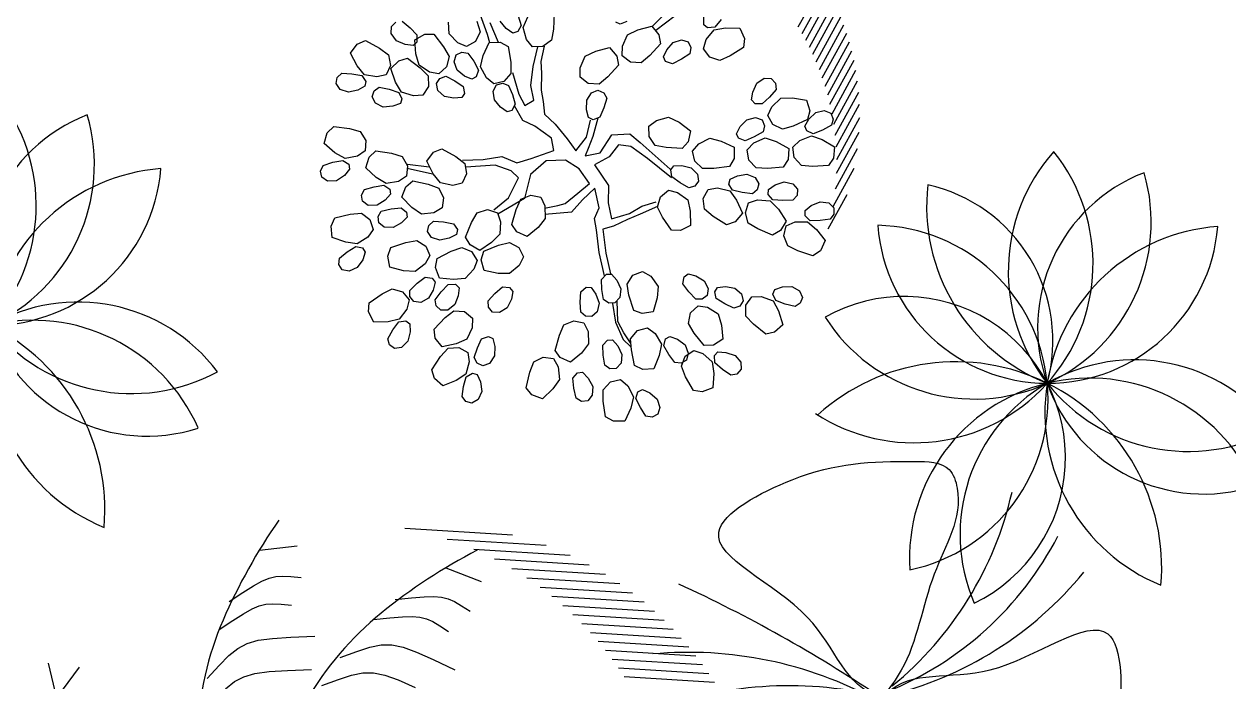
# Model space of a CAD drawing. Extents: x -809667 to 586099, y 3084146 to 3634412.
# Drawn here: x 381256.726 to 381260.161, y 3086093.93 to 3086095.805 of the extents above; entities that cross this region are included whole.
import ezdxf

# ---------------------------------------------------------------- set-up
doc = ezdxf.new("R2010")
doc.units = 0
doc.header["$LTSCALE"] = 0.5
doc.layers.get('0').update_dxf_attribs({"linetype": 'CONTINUOUS'})
for name, color, linetype in [('文字', 7, 'CONTINUOUS'), ('树', 3, 'CONTINUOUS'), ('树木', 94, 'CONTINUOUS')]:
    doc.layers.add(name, color=color, linetype=linetype)

# ---------------------------------------------------------------- blocks, each defined once
blk = doc.blocks.new('紫薇')
at = {"color": 0}
for p, q in [((-76.8, 470.4), (-70.2, 482.3)), ((-74.5, 453.4), (-76.8, 470.4)), ((-70.2, 482.3), (-58.6, 485.6)), ((-58.6, 485.6), (-47.3, 481.3)), ((-47.3, 481.3), (-39.7, 463.3)), ((-21.4, 461), (-5.1, 483.2)), ((-5.1, 483.2), (16.1, 479.2)), ((16.1, 479.2), (29.3, 467.9)), ((29.3, 467.9), (28, 437.4)), ((101.2, 461.5), (111.7, 470.2)), ((111.7, 470.2), (123.7, 469.1)), ((123.7, 469.1), (132.7, 461)), ((-191, 425.6), (-183.9, 452.2)), ((-183.9, 452.2), (-162.6, 456.2)), ((-162.6, 456.2), (-146.2, 450.4)), ((-146.2, 450.4), (-136.4, 421.5)), ((-62.9, 439.1), (-74.5, 453.4)), ((-34.4, 444.7), (-41, 432.8)), ((-39.7, 463.3), (-34.4, 444.7)), ((-30.7, 440.8), (-21.4, 461)), ((97.2, 444.8), (101.2, 461.5)), ((102.9, 427.3), (97.2, 444.8)), ((133.3, 441.5), (131.5, 422.2)), ((132.7, 461), (133.3, 441.5)), ((149.5, 432.7), (172.7, 447.5)), ((172.7, 447.5), (191, 436.1)), ((-246, 414.4), (-244.2, 427.9)), ((-244.2, 427.9), (-234.5, 435.2)), ((-234.5, 435.2), (-222.4, 435.2)), ((-222.4, 435.2), (-208.9, 421.2)), ((-208.9, 421.2), (-197.2, 405.8)), ((-192.4, 403.4), (-191, 425.6)), ((-136.4, 421.5), (-132.4, 400.2)), ((-50.3, 430.2), (-62.9, 439.1)), ((-41, 432.8), (-50.3, 430.2)), ((-24.1, 417.5), (-30.7, 440.8)), ((28, 437.4), (24, 416.1)), ((111.4, 414.4), (102.9, 427.3)), ((131.5, 422.2), (121, 413.5)), ((133.5, 417.2), (149.5, 432.7)), ((199.3, 420.8), (187, 392.8)), ((191, 436.1), (199.3, 420.8)), ((-237.8, 399.4), (-246, 414.4)), ((-221.8, 390.3), (-237.8, 399.4)), ((-197.2, 405.8), (-199.1, 392.3)), ((-177.8, 384.1), (-192.4, 403.4)), ((-132.4, 400.2), (-143.5, 382.8)), ((-12.5, 403.2), (-24.1, 417.5)), ((7.4, 403.9), (-12.5, 403.2)), ((24, 416.1), (7.4, 403.9)), ((30, 383.1), (34.5, 399.6)), ((34.5, 399.6), (45.2, 408)), ((45.2, 408), (57.2, 406.6)), ((57.2, 406.6), (65.9, 398.2)), ((65.9, 398.2), (66, 378.7)), ((121, 413.5), (111.4, 414.4)), ((131.3, 393.1), (133.5, 417.2)), ((-206.8, 386.5), (-221.8, 390.3)), ((-199.1, 392.3), (-206.8, 386.5)), ((-161.8, 375), (-177.8, 384.1)), ((-167.8, 367.2), (-156.5, 371.5)), ((-143.5, 382.8), (-161.8, 375)), ((-156.5, 371.5), (-144.9, 368.2)), ((-105.3, 369.5), (-91, 393)), ((-91, 393), (-69.5, 390.8)), ((-69.5, 390.8), (-55.3, 380.7)), ((-55.3, 380.7), (-54, 350.1)), ((-19.8, 365.4), (-14.5, 381.6)), ((-14.5, 381.6), (-3.3, 389.5)), ((-3.3, 389.5), (8.6, 387.4)), ((8.6, 387.4), (16.8, 378.5)), ((16.8, 378.5), (15.9, 359.1)), ((35.2, 365.4), (30, 383.1)), ((66, 378.7), (63.7, 359.5)), ((81.9, 369.5), (105.5, 383.7)), ((105.5, 383.7), (123.5, 371.7)), ((123.5, 371.7), (131.4, 356.2)), ((136.9, 375.6), (131.3, 393.1)), ((155.7, 369), (136.9, 375.6)), ((175.6, 374.5), (155.7, 369)), ((187, 392.8), (175.6, 374.5)), ((253.2, 356.4), (254.3, 374.8)), ((254.3, 374.8), (264, 388.8)), ((264, 388.8), (276.9, 393.2)), ((276.9, 393.2), (287.8, 387.8)), ((293.2, 377), (286.7, 358.6)), ((287.8, 387.8), (293.2, 377)), ((-339.3, 358.8), (-320.9, 370.1)), ((-336.4, 331.4), (-339.3, 358.8)), ((-320.9, 370.1), (-303.5, 370.7)), ((-303.5, 370.7), (-283.9, 347.2)), ((-173.4, 354.8), (-167.8, 367.2)), ((-169.6, 338.1), (-173.4, 354.8)), ((-144.9, 368.2), (-135.8, 350.9)), ((-135.8, 350.9), (-128.9, 332.9)), ((-112.8, 348.5), (-105.3, 369.5)), ((-104.3, 325.9), (-112.8, 348.5)), ((-54, 350.1), (-56.2, 328.6)), ((-15.6, 347.5), (-19.8, 365.4)), ((15.9, 359.1), (12.5, 340)), ((43.3, 352.3), (35.2, 365.4)), ((52.9, 351.1), (43.3, 352.3)), ((63.7, 359.5), (52.9, 351.1)), ((62.6, 330.5), (65.5, 354.4)), ((65.5, 354.4), (81.9, 369.5)), ((131.4, 356.2), (118.3, 328.6)), ((256.5, 341.3), (253.2, 356.4)), ((286.7, 358.6), (278.1, 341.3)), ((298.6, 344.6), (325.6, 350)), ((325.6, 350), (338.6, 332.8)), ((-380.4, 324.6), (-369.1, 329)), ((-369.1, 329), (-351.4, 320.9)), ((-329.6, 310.2), (-336.4, 331.4)), ((-283.9, 347.2), (-272.6, 328.8)), ((-272.6, 328.8), (-276.6, 308.6)), ((-268.6, 311.4), (-266.9, 338.9)), ((-266.9, 338.9), (-246.8, 347)), ((-246.8, 347), (-229.6, 344.6)), ((-229.6, 344.6), (-214.3, 318.1)), ((-198.5, 321.8), (-188, 327.9)), ((-188, 327.9), (-176, 326.4)), ((-176, 326.4), (-164.3, 310.9)), ((-156.9, 324.8), (-169.6, 338.1)), ((-143.5, 317), (-156.9, 324.8)), ((-128.9, 332.9), (-134.5, 320.4)), ((-91.5, 312.7), (-104.3, 325.9)), ((-56.2, 328.6), (-71.7, 315)), ((-8.2, 333.9), (-15.6, 347.5)), ((1.3, 332.2), (-8.2, 333.9)), ((12.5, 340), (1.3, 332.2)), ((7.1, 320), (31.4, 332.9)), ((31.4, 332.9), (48.8, 320)), ((67.7, 312.8), (62.6, 330.5)), ((118.3, 328.6), (106.4, 310.5)), ((208.1, 318.7), (219.7, 331.2)), ((219.7, 331.2), (233.1, 333.7)), ((233.1, 333.7), (243, 326.8)), ((243, 326.8), (246.9, 315.4)), ((265.1, 337), (256.5, 341.3)), ((278.1, 341.3), (265.1, 337)), ((267.3, 314.3), (278.1, 335.9)), ((278.1, 335.9), (298.6, 344.6)), ((338.6, 332.8), (340.8, 315.5)), ((-386.7, 314.3), (-380.4, 324.6)), ((-383.6, 301), (-386.7, 314.3)), ((-351.4, 320.9), (-335, 310.7)), ((-335, 310.7), (-331.9, 297.4)), ((-309.1, 297.5), (-329.6, 310.2)), ((-276.6, 308.6), (-290.9, 294.7)), ((-265.6, 289.4), (-268.6, 311.4)), ((-214.3, 318.1), (-206.2, 298.1)), ((-202, 308.6), (-198.5, 321.8)), ((-195.6, 292.8), (-202, 308.6)), ((-164.3, 310.9), (-154.6, 294.1)), ((-148.4, 281.7), (-138, 307.2)), ((-134.5, 320.4), (-143.5, 317)), ((-138, 307.2), (-116.5, 308.5)), ((-116.5, 308.5), (-100.8, 300.8)), ((-71.7, 315), (-91.5, 312.7)), ((-58.6, 299.7), (-45.6, 303.9)), ((-45.6, 303.9), (-34.9, 298.4)), ((-14.3, 282.1), (-10.1, 305.9)), ((-10.1, 305.9), (7.1, 320)), ((55.8, 304.1), (41.2, 277.2)), ((48.8, 320), (55.8, 304.1)), ((57.6, 263.9), (81.7, 307.4)), ((86.3, 305.7), (67.7, 312.8)), ((72.1, 266.3), (89, 305)), ((106.4, 310.5), (86.3, 305.7)), ((204.4, 300.6), (208.1, 318.7)), ((246.9, 315.4), (237.9, 298.1)), ((266.3, 295.9), (267.3, 314.3)), ((340.8, 315.5), (319.2, 293.8)), ((-370.5, 290.1), (-383.6, 301)), ((-352.3, 287.3), (-370.5, 290.1)), ((-336.9, 289.2), (-352.3, 287.3)), ((-331.9, 297.4), (-336.9, 289.2)), ((-323.6, 274.2), (-315.6, 283.2)), ((-315.6, 283.2), (-303.8, 285.6)), ((-290.9, 294.7), (-309.1, 297.5)), ((-303.8, 285.6), (-287.7, 274.6)), ((-247.5, 273.4), (-265.6, 289.4)), ((-213.6, 278.8), (-230, 267.6)), ((-206.2, 298.1), (-213.6, 278.8)), ((-180.9, 281.8), (-195.6, 292.8)), ((-166.5, 276.1), (-180.9, 281.8)), ((-158.1, 280.9), (-166.5, 276.1)), ((-154.6, 294.1), (-158.1, 280.9)), ((-152.5, 259.8), (-148.4, 281.7)), ((-100.8, 300.8), (-94.7, 270.8)), ((-69.8, 267.4), (-68.5, 285.8)), ((-68.5, 285.8), (-58.6, 299.7)), ((-29.6, 287.6), (-36.2, 269.2)), ((-34.9, 298.4), (-29.6, 287.6)), ((-10.1, 264.1), (-14.3, 282.1)), ((205.5, 285.2), (204.4, 300.6)), ((213.5, 279.7), (205.5, 285.2)), ((226.9, 282.2), (213.5, 279.7)), ((226.1, 276.8), (247.7, 282.5)), ((237.9, 298.1), (226.9, 282.2)), ((247.7, 282.5), (275.2, 284.1)), ((281.4, 283), (266.3, 295.9)), ((275.2, 284.1), (285.6, 265.2)), ((301.9, 280.8), (281.4, 283)), ((319.2, 293.8), (301.9, 280.8)), ((-322.8, 260.5), (-323.6, 274.2)), ((-311.7, 247.5), (-322.8, 260.5)), ((-287.7, 274.6), (-273.2, 261.8)), ((-273.2, 261.8), (-272.4, 248.1)), ((-230, 267.6), (-247.5, 273.4)), ((-140.4, 238.8), (-152.5, 259.8)), ((-94.7, 270.8), (-93.4, 249.2)), ((-66.7, 252.3), (-69.8, 267.4)), ((-36.2, 269.2), (-45.1, 252)), ((8.1, 256), (-10.1, 264.1)), ((28.4, 259.8), (8.1, 256)), ((41.2, 277.2), (28.4, 259.8)), ((37.1, 253.9), (57.7, 262.3)), ((57.7, 262.3), (84.7, 267.5)), ((84.7, 267.5), (97.5, 250)), ((208.8, 238.9), (212.4, 256.9)), ((212.4, 256.9), (226.1, 276.8)), ((285.6, 265.2), (285.3, 247.7)), ((312.1, 244.3), (323.7, 258.6)), ((323.7, 258.6), (339.8, 264.3)), ((339.8, 264.3), (352.8, 260.3)), ((352.8, 260.3), (358.4, 249.6)), ((-294.2, 241.7), (-311.7, 247.5)), ((-278.8, 240.9), (-294.2, 241.7)), ((-272.4, 248.1), (-278.8, 240.9)), ((-229.5, 227.1), (-218.5, 232.1)), ((-218.5, 232.1), (-206.7, 229.5)), ((-125.7, 227.8), (-140.4, 238.8)), ((-106.5, 233.3), (-125.7, 227.8)), ((-109.1, 217.7), (-93.4, 232.5)), ((-93.4, 249.2), (-106.5, 233.3)), ((-93.4, 232.5), (-76.5, 236.6)), ((-76.5, 236.6), (-52.5, 217.6)), ((-58.1, 247.8), (-66.7, 252.3)), ((-45.1, 252), (-58.1, 247.8)), ((24.8, 214), (26, 232.4)), ((26, 232.4), (37.1, 253.9)), ((99.5, 232.7), (77.7, 211.3)), ((97.5, 250), (99.5, 232.7)), ((221.9, 223.9), (208.8, 238.9)), ((285.3, 247.7), (260.9, 229.4)), ((305.9, 230.1), (312.1, 244.3)), ((356.5, 237.6), (340.5, 226.5)), ((-234.4, 214.4), (-229.5, 227.1)), ((-229.6, 197.9), (-234.4, 214.4)), ((-206.7, 229.5), (-196.6, 212.8)), ((-196.6, 212.8), (-188.6, 195.2)), ((-161.3, 196.3), (-148.4, 220.6)), ((-148.4, 220.6), (-126.8, 219.8)), ((-126.8, 219.8), (-112, 210.5)), ((-112, 210.5), (-108.9, 180.1)), ((-100.6, 191.5), (-109.1, 217.7)), ((-52.5, 217.6), (-37.7, 202)), ((39.8, 200.9), (24.8, 214)), ((77.7, 211.3), (60.3, 198.5)), ((194.8, 200.1), (209.3, 209.1)), ((209.3, 209.1), (222.9, 207.9)), ((241.9, 218.9), (221.9, 223.9)), ((239.6, 197.9), (247.9, 214.3)), ((260.9, 229.4), (241.9, 218.9)), ((247.9, 214.3), (266.4, 229.8)), ((266.4, 229.8), (288.7, 229.6)), ((288.7, 229.6), (315.6, 223.8)), ((310.3, 221.6), (305.9, 230.1)), ((323.4, 217.5), (310.3, 221.6)), ((315.6, 223.8), (320.6, 202.8)), ((340.5, 226.5), (323.4, 217.5)), ((-416.7, 181.7), (-403.6, 198.9)), ((-403.6, 198.9), (-387.6, 205.8)), ((-387.6, 205.8), (-360.8, 190.9)), ((-360.8, 190.9), (-343.6, 177.9)), ((-216, 185.5), (-229.6, 197.9)), ((-188.6, 195.2), (-193.5, 182.4)), ((-167.5, 174.9), (-161.3, 196.3)), ((-89.7, 172.1), (-100.6, 191.5)), ((-37.7, 202), (-37.5, 181.3)), ((60.3, 198.5), (39.8, 200.9)), ((40.7, 143.1), (52.7, 198.7)), ((67.2, 201.1), (57.6, 162.4)), ((186.5, 183.7), (194.8, 200.1)), ((231.3, 186.6), (218.1, 172.4)), ((222.9, 207.9), (230.7, 198.7)), ((230.7, 198.7), (231.3, 186.6)), ((248.3, 180), (239.6, 197.9)), ((315.7, 186.1), (287.3, 174.9)), ((320.6, 202.8), (315.7, 186.1)), ((-404, 157.2), (-416.7, 181.7)), ((-343.6, 177.9), (-340, 157.6)), ((-202.3, 178.5), (-216, 185.5)), ((-193.5, 182.4), (-202.3, 178.5)), ((-157.6, 152.9), (-167.5, 174.9)), ((-108.9, 180.1), (-109.8, 158.5)), ((-67, 163.8), (-89.7, 172.1)), ((-48.6, 164.8), (-67, 163.8)), ((-36.7, 106.9), (-51.2, 164.9)), ((-37.5, 181.3), (-48.6, 164.8)), ((-41.5, 169.7), (-27, 135.9)), ((57.6, 162.4), (52.7, 126.2)), ((183.4, 168.5), (186.5, 183.7)), ((189.7, 161.1), (183.4, 168.5)), ((218.1, 172.4), (203.3, 159.9)), ((236.8, 162.3), (253.8, 163.3)), ((266.3, 169.8), (248.3, 180)), ((253.8, 163.3), (265.2, 155.7)), ((287.3, 174.9), (266.3, 169.8)), ((-390.1, 139.9), (-404, 157.2)), ((-366.3, 135.4), (-390.1, 139.9)), ((-348.3, 139.4), (-366.3, 135.4)), ((-340, 157.6), (-348.3, 139.4)), ((-144, 140.4), (-157.6, 152.9)), ((-124.4, 144), (-144, 140.4)), ((-109.8, 158.5), (-124.4, 144)), ((-94.6, 139), (-78.2, 144.7)), ((-78.2, 144.7), (-52.5, 128.2)), ((21.3, 116.5), (40.7, 143.1)), ((203.3, 159.9), (189.7, 161.1)), ((211.7, 140), (221.6, 151.8)), ((213.6, 130.5), (211.7, 140)), ((221.6, 151.8), (236.8, 162.3)), ((267.6, 143.9), (262.4, 133)), ((265.2, 155.7), (267.6, 143.9)), ((275.1, 132.1), (286.8, 146.4)), ((286.8, 146.4), (308.2, 157.6)), ((308.2, 157.6), (329.9, 152.6)), ((-442.6, 110.8), (-433.7, 119)), ((-433.7, 119), (-414.3, 117.8)), ((-414.3, 117.8), (-395.3, 114.2)), ((-364.4, 110.1), (-350.4, 126.5)), ((-350.4, 126.5), (-334, 132.4)), ((-334, 132.4), (-308.2, 116.1)), ((-308.2, 116.1), (-291.7, 102.1)), ((-108.8, 122.6), (-94.6, 139)), ((-97.7, 97.4), (-108.8, 122.6)), ((-52.5, 128.2), (-36.1, 114.1)), ((-27, 135.9), (4.4, 106.9)), ((4.4, 106.9), (21.3, 116.5)), ((52.7, 126.2), (33.4, 102.1)), ((206.7, 112.4), (230.4, 117.2)), ((225, 122.9), (213.6, 130.5)), ((244, 126.8), (225, 122.9)), ((230.4, 117.2), (249.9, 106.4)), ((262.4, 133), (244, 126.8)), ((279.8, 112.7), (275.1, 132.1)), ((-444.8, 98.9), (-442.6, 110.8)), ((-437.1, 87.7), (-444.8, 98.9)), ((-389.3, 93.5), (-403, 86.2)), ((-395.3, 114.2), (-387.5, 103)), ((-387.5, 103), (-389.3, 93.5)), ((-353.2, 84.9), (-364.4, 110.1)), ((-291.7, 102.1), (-289.3, 81.6)), ((-84.9, 79.2), (-97.7, 97.4)), ((-33.9, 93.6), (-43.3, 76)), ((4.4, 82.7), (-36.7, 106.9)), ((-36.1, 114.1), (-33.9, 93.6)), ((33.4, 102.1), (33.4, 73.1)), ((132.5, 92.4), (144.6, 102.1)), ((144.6, 102.1), (161.5, 109.3)), ((161.5, 109.3), (178.4, 106.9)), ((178.4, 106.9), (188.1, 97.2)), ((188.1, 97.2), (188.1, 85.1)), ((190.7, 82.1), (191.6, 102)), ((191.6, 102), (206.7, 112.4)), ((249.9, 106.4), (270.8, 88.4)), ((295.2, 99), (279.8, 112.7)), ((316.8, 99.4), (295.2, 99)), ((-496.5, 62.5), (-484, 74.7)), ((-484, 74.7), (-453.7, 70.5)), ((-453.7, 70.5), (-432.9, 64.6)), ((-420.9, 82.2), (-437.1, 87.7)), ((-403, 86.2), (-420.9, 82.2)), ((-340.2, 66.8), (-353.2, 84.9)), ((-289.3, 81.6), (-298.6, 64)), ((-87.5, 27.2), (-77.8, 77.9)), ((-61.5, 73.2), (-84.9, 79.2)), ((-65.7, 75.5), (-68.1, 48.9)), ((-43.3, 76), (-61.5, 73.2)), ((21.3, 46.5), (4.4, 82.7)), ((33.4, 73.1), (35.8, 27.2)), ((108.3, 68.2), (139.8, 75.5)), ((132.5, 82.7), (132.5, 92.4)), ((142.2, 73.1), (132.5, 82.7)), ((161.5, 73.1), (142.2, 73.1)), ((180.8, 75.5), (161.5, 73.1)), ((188.1, 85.1), (180.8, 75.5)), ((201.6, 64.6), (190.7, 82.1)), ((270.8, 88.4), (265.1, 67.5)), ((265.4, 70.7), (306.5, 75.5)), ((287.2, 87.6), (270.3, 87.6)), ((328.3, 90), (287.2, 87.6)), ((-502.4, 41.7), (-496.5, 62.5)), ((-432.9, 64.6), (-422.2, 46.9)), ((-422.2, 46.9), (-423.5, 27)), ((-397.8, 40.7), (-388.5, 48.4)), ((-388.5, 48.4), (-369.1, 46.1)), ((-316.8, 61), (-340.2, 66.8)), ((-298.6, 64), (-316.8, 61)), ((-291.5, 46.1), (-287.4, 57.4)), ((-287.4, 57.4), (-277.3, 64)), ((-277.3, 64), (-258.3, 59.7)), ((-258.3, 59.7), (-240.1, 53.1)), ((-240.1, 53.1), (-234.3, 40.7)), ((-68.1, 48.9), (-68.1, 34.4)), ((11.6, 10.3), (21.3, 46.5)), ((60, 24.8), (91.4, 48.9)), ((91.4, 48.9), (108.3, 68.2)), ((159.1, 61), (134.9, 56.2)), ((134.9, 56.2), (139.8, 36.8)), ((202.6, 61), (159.1, 61)), ((222.5, 58.9), (201.6, 64.6)), ((252.8, 55.2), (222.5, 58.9)), ((265.1, 67.5), (252.8, 55.2)), ((275.1, 39.3), (287.2, 48.9)), ((287.2, 48.9), (304.1, 56.2)), ((-481.8, 23.5), (-502.4, 41.7)), ((-462.5, 12.3), (-481.8, 23.5)), ((-423.5, 27), (-438.8, 16.8)), ((-400.7, 29), (-397.8, 40.7)), ((-393.6, 17.3), (-400.7, 29)), ((-369.1, 46.1), (-350.3, 41.4)), ((-350.3, 41.4), (-343.3, 29.7)), ((-343.3, 29.7), (-345.6, 20.4)), ((-285.7, 33.7), (-291.5, 46.1)), ((-270.7, 25.6), (-285.7, 33.7)), ((-252.3, 26.7), (-270.7, 25.6)), ((-237.6, 31.6), (-252.3, 26.7)), ((-234.3, 40.7), (-237.6, 31.6)), ((-70.5, 0.6), (-87.5, 27.2)), ((-68.1, 34.4), (-56, 5.4)), ((35.8, 27.2), (60, 24.8)), ((108.3, 24.8), (84.2, 10.3)), ((132.5, 19.9), (108.3, 24.8)), ((139.8, 36.8), (168.8, 34.4)), ((168.8, 34.4), (202.6, 19.9)), ((275.1, 29.6), (275.1, 39.3)), ((284.8, 19.9), (275.1, 29.6)), ((-504.4, -0.4), (-485.8, 5.5)), ((-485.8, 5.5), (-466.8, 9.1)), ((-466.8, 9.1), (-455.5, 1.4)), ((-438.8, 16.8), (-462.5, 12.3)), ((-455.5, 1.4), (-453.8, -8.1)), ((-377.8, 10.9), (-393.6, 17.3)), ((-359.6, 13.9), (-377.8, 10.9)), ((-350.9, 0.6), (-367.8, -9.1)), ((-345.6, 20.4), (-359.6, 13.9)), ((-314.7, 5.4), (-350.9, 0.6)), ((-338.8, -4.2), (-314.7, 0.6)), ((-278.4, 0.6), (-314.7, 5.4)), ((-314.7, 0.6), (-276, -9.1)), ((-278.4, -4.1), (-275.5, 7.6)), ((-275.5, 7.6), (-266.1, 15.2)), ((-266.1, 15.2), (-246.7, 12.7)), ((-246.7, 12.7), (-228, 8)), ((-228, 8), (-221, -3.8)), ((-222.8, 0.6), (-176.9, -1.8)), ((-56, -28.4), (-70.5, 0.6)), ((-56, 5.4), (-43.9, -21.1)), ((-11.6, -10.3), (11.6, 10.3)), ((84.2, 10.3), (50.3, -4.2)), ((154.3, 17.5), (132.5, 19.9)), ((185.7, 7.9), (154.3, 17.5)), ((207.4, 3), (185.7, 7.9)), ((202.6, 19.9), (236.4, 0.6)), ((234, -11.5), (207.4, 3)), ((234, -9.1), (238.9, 10.3)), ((238.9, 10.3), (255.8, 17.5)), ((255.8, 17.5), (279.9, 17.5)), ((279.9, 17.5), (296.9, 3)), ((304.1, 19.9), (284.8, 19.9)), ((-509.7, -11.2), (-504.4, -0.4)), ((-507.5, -23.1), (-509.7, -11.2)), ((-496.2, -30.8), (-507.5, -23.1)), ((-463.9, -19.9), (-479.2, -30.1)), ((-453.8, -8.1), (-463.9, -19.9)), ((-421.5, -40.4), (-416.8, -19.3)), ((-416.8, -19.3), (-405, -6.5)), ((-405, -6.5), (-374.5, -8.9)), ((-374.5, -8.9), (-353.4, -13.7)), ((-360.6, -11.5), (-338.8, -4.2)), ((-353.4, -13.7), (-341.8, -30.7)), ((-271.5, -15.9), (-278.4, -4.1)), ((-255.7, -22.4), (-271.5, -15.9)), ((-237.5, -19.5), (-255.7, -22.4)), ((-223.4, -13.2), (-237.5, -19.5)), ((-221, -3.8), (-223.4, -13.2)), ((-181.7, -13.9), (-222.8, -11.5)), ((-135.8, -21.1), (-181.7, -13.9)), ((-176.9, -1.8), (-133.4, -9.1)), ((-135.8, -42.9), (-135.8, -21.1)), ((-133.4, -9.1), (-111.6, -11.5)), ((-111.6, -11.5), (-94.7, -26)), ((-43.9, -21.1), (-11.6, -10.3)), ((50.3, -4.2), (23.7, -13.9)), ((23.7, -13.9), (43.1, -40.5)), ((241.3, -28.4), (234, -9.1)), ((-479.2, -30.1), (-496.2, -30.8)), ((-399.9, -57.5), (-421.5, -40.4)), ((-341.8, -30.7), (-341.9, -50.6)), ((-313, -48.7), (-302.7, -34.6)), ((-302.7, -34.6), (-272.1, -33.8)), ((-272.1, -33.8), (-250.7, -36.3)), ((-250.7, -36.3), (-237.3, -51.9)), ((-131, -71.9), (-135.8, -42.9)), ((-121.3, -42.9), (-121.3, -79.1)), ((-89.9, -45.3), (-121.3, -42.9)), ((-94.7, -26), (-56, -28.4)), ((-58.4, -55), (-89.9, -45.3)), ((-12.5, -40.5), (-58.4, -55)), ((-5.3, -71.9), (-12.5, -40.5)), ((9.2, -28.4), (6.8, -57.4)), ((21.3, -38), (9.2, -28.4)), ((40.7, -52.5), (21.3, -38)), ((43.1, -40.5), (72.1, -57.4)), ((260.6, -38), (241.3, -28.4)), ((289.6, -47.7), (260.6, -38)), ((-380, -67.5), (-399.9, -57.5)), ((-356.5, -61.7), (-380, -67.5)), ((-341.9, -50.6), (-356.5, -61.7)), ((-315.5, -70.1), (-313, -48.7)), ((-237.3, -51.9), (-235.2, -71.8)), ((6.8, -57.4), (33.4, -88.8)), ((72.1, -71.9), (40.7, -52.5)), ((71.7, -62.6), (77.9, -55.2)), ((72.9, -76.2), (71.7, -62.6)), ((77.9, -55.2), (93.4, -55.6)), ((93.4, -55.6), (111, -60.9)), ((111, -60.9), (122.4, -73.6)), ((141.1, -73), (157.2, -61.4)), ((157.2, -61.4), (174.8, -66.7)), ((174.8, -66.7), (193.3, -82.2)), ((-453, -94.6), (-431.5, -92.7)), ((-431.5, -92.7), (-415.2, -105.3)), ((-425.8, -93.7), (-421.1, -82.6)), ((-421.1, -82.6), (-402.9, -75.6)), ((-402.9, -75.6), (-384.1, -71)), ((-384.1, -71), (-372.4, -78)), ((-370.1, -87.4), (-379.5, -99.7)), ((-372.4, -78), (-370.1, -87.4)), ((-292.2, -84.8), (-315.5, -70.1)), ((-271.3, -92.6), (-292.2, -84.8)), ((-248.6, -84.4), (-271.3, -92.6)), ((-235.2, -71.8), (-248.6, -84.4)), ((-128.5, -98.4), (-131, -71.9)), ((-121.3, -79.1), (-114, -105.7)), ((11.6, -96), (-5.3, -71.9)), ((33.4, -88.8), (26.1, -122.6)), ((87.7, -88.7), (72.9, -76.2)), ((104.1, -99.2), (87.7, -88.7)), ((123.6, -87.2), (115.8, -96.5)), ((122.4, -73.6), (123.6, -87.2)), ((134.2, -92.5), (141.1, -73)), ((142.8, -112.3), (134.2, -92.5)), ((193.3, -82.2), (197, -104.2)), ((-490, -117.5), (-482.8, -101.7)), ((-482.8, -101.7), (-453, -94.6)), ((-422.9, -105.4), (-425.8, -93.7)), ((-411.2, -112.5), (-422.9, -105.4)), ((-415.2, -105.3), (-409.1, -124.3)), ((-394.2, -110.8), (-411.2, -112.5)), ((-379.5, -99.7), (-394.2, -110.8)), ((-123.7, -134.7), (-128.5, -98.4)), ((-114, -105.7), (-114, -134.7)), ((2, -117.8), (11.6, -96)), ((115.8, -96.5), (104.1, -99.2)), ((158.8, -138.4), (142.8, -112.3)), ((197, -104.2), (196, -131.7)), ((-488.1, -139.1), (-490, -117.5)), ((-462.2, -148.6), (-488.1, -139.1)), ((-409.1, -124.3), (-419.7, -139.3)), ((-405.2, -146.2), (-377.1, -134.2)), ((-377.1, -134.2), (-356.2, -128.6)), ((-356.2, -128.6), (-338, -138.3)), ((-338, -138.3), (-328.8, -156)), ((-174.5, -147.9), (-145.5, -138.1)), ((-145.5, -138.1), (-124.3, -134.2)), ((-124.3, -134.2), (-106.8, -145.2)), ((4.4, -137.1), (-60.9, -178.1)), ((-29.4, -141.9), (2, -117.8)), ((26.1, -122.6), (4.4, -137.1)), ((176.1, -140.3), (158.8, -138.4)), ((196, -131.7), (176.1, -140.3)), ((-440.2, -152.1), (-462.2, -148.6)), ((-459.5, -166.8), (-443.1, -156.6)), ((-443.1, -156.6), (-429.8, -159.8)), ((-419.7, -139.3), (-440.2, -152.1)), ((-429.8, -159.8), (-424.7, -168)), ((-409.7, -163.1), (-405.2, -146.2)), ((-328.8, -156), (-336.6, -172.6)), ((-318.9, -167.1), (-315.4, -155.5)), ((-315.4, -155.5), (-298, -146.6)), ((-298, -146.6), (-279.9, -140)), ((-279.9, -140), (-267.5, -145.8)), ((-264.2, -154.9), (-272.2, -168.1)), ((-267.5, -145.8), (-264.2, -154.9)), ((-180.2, -164.4), (-174.5, -147.9)), ((-106.8, -145.2), (-99, -163.5)), ((-77.8, -175.7), (-29.4, -141.9)), ((-9.2, -163.5), (10.3, -156.7)), ((10.3, -156.7), (29.5, -162)), ((29.5, -162), (36.3, -179.1)), ((158, -162.4), (174.1, -150.7)), ((174.1, -150.7), (191.7, -156)), ((191.7, -156), (210.2, -171.6)), ((233.6, -164.1), (239.8, -156.7)), ((-475.8, -191.1), (-474.7, -179.1)), ((-474.7, -179.1), (-459.5, -166.8)), ((-429.9, -182.6), (-440.4, -197.6)), ((-424.7, -168), (-429.9, -182.6)), ((-404.1, -184), (-409.7, -163.1)), ((-377, -189), (-404.1, -184)), ((-336.6, -172.6), (-354.7, -188.6)), ((-314.8, -178.4), (-318.9, -167.1)), ((-302.4, -184.2), (-314.8, -178.4)), ((-285.6, -180.7), (-302.4, -184.2)), ((-272.2, -168.1), (-285.6, -180.7)), ((-176.3, -185.6), (-180.2, -164.4)), ((-108.1, -179.5), (-127.4, -194.1)), ((-99, -163.5), (-108.1, -179.5)), ((-92, -188.9), (-76.6, -177.2)), ((-76.6, -177.2), (-63.1, -179.1)), ((-63.1, -179.1), (-57.2, -186.8)), ((-29.7, -211.3), (-19.3, -182.6)), ((-19.3, -182.6), (-9.2, -163.5)), ((36.3, -179.1), (35.7, -203.3)), ((151.1, -181.9), (158, -162.4)), ((159.7, -201.7), (151.1, -181.9)), ((210.2, -171.6), (213.9, -193.6)), ((234.8, -177.7), (233.6, -164.1)), ((-469.4, -201.4), (-475.8, -191.1)), ((-456.1, -204.5), (-469.4, -201.4)), ((-440.4, -197.6), (-456.1, -204.5)), ((-354.7, -188.6), (-377, -189)), ((-352.7, -221.1), (-339.8, -206.5)), ((-339.8, -206.5), (-325.3, -193.6)), ((-325.3, -193.6), (-311.7, -194.5)), ((-311.7, -194.5), (-305.3, -201.7)), ((-305.3, -201.7), (-307.9, -216.9)), ((-149.6, -192.7), (-176.3, -185.6)), ((-127.4, -194.1), (-149.6, -192.7)), ((-106, -202.5), (-92, -188.9)), ((-105.9, -214.5), (-106, -202.5)), ((-61, -201.8), (-70.2, -217.7)), ((-57.2, -186.8), (-61, -201.8)), ((35.7, -203.3), (20.8, -219.9)), ((175.7, -227.8), (159.7, -201.7)), ((213.9, -193.6), (212.9, -221.1)), ((-351.7, -233.1), (-352.7, -221.1)), ((-307.9, -216.9), (-315.8, -233.6)), ((-171.8, -232.2), (-153.8, -220.2)), ((-153.8, -220.2), (-133.4, -223.6)), ((-133.4, -223.6), (-119.1, -237.5)), ((-98.6, -224.2), (-105.9, -214.5)), ((-85.1, -226), (-98.6, -224.2)), ((-70.2, -217.7), (-85.1, -226)), ((-77.4, -238.3), (-59.6, -227.8)), ((-59.6, -227.8), (-39.8, -229.2)), ((-39.8, -229.2), (-29.7, -244.6)), ((-20.4, -226.1), (-29.7, -211.3)), ((-1.3, -236.2), (-20.4, -226.1)), ((20.8, -219.9), (-1.3, -236.2)), ((132.4, -239), (140.2, -227.8)), ((140.2, -227.8), (149.8, -226.1)), ((149.8, -226.1), (161.4, -236.3)), ((193, -229.7), (175.7, -227.8)), ((212.9, -221.1), (193, -229.7)), ((219.5, -269.9), (202.6, -226.4)), ((212.3, -221.6), (229.2, -253)), ((-417.9, -265.7), (-392.8, -248.4)), ((-392.8, -248.4), (-373.4, -238.8)), ((-373.4, -238.8), (-353.6, -244.6)), ((-353.6, -244.6), (-341.1, -260.1)), ((-343.7, -242.2), (-351.7, -233.1)), ((-330, -243), (-343.7, -242.2)), ((-315.8, -233.6), (-330, -243)), ((-194.7, -252.4), (-171.8, -232.2)), ((-193.6, -269.8), (-194.7, -252.4)), ((-119.1, -237.5), (-121.3, -255.7)), ((-83.6, -259.1), (-77.4, -238.3)), ((-29.7, -244.6), (-25.5, -268.4)), ((135.8, -258), (132.4, -239)), ((161.4, -236.3), (171.4, -251.7)), ((171.4, -251.7), (172, -268.8)), ((-419, -283.1), (-417.9, -265.7)), ((-345.5, -278), (-360.1, -297.3)), ((-341.1, -260.1), (-345.5, -278)), ((-181.7, -287.9), (-193.6, -269.8)), ((-133.4, -276.7), (-154.4, -284.1)), ((-121.3, -255.7), (-133.4, -276.7)), ((-88.1, -289.3), (-83.6, -259.1)), ((-25.5, -268.4), (-36.8, -287.6)), ((141.5, -276.6), (135.8, -258)), ((152.3, -282.1), (141.5, -276.6)), ((172, -268.8), (164.2, -280)), ((-409.4, -302.5), (-419, -283.1)), ((-360.1, -297.3), (-381.8, -302.1)), ((-361.1, -302.6), (-347.5, -300.7)), ((-347.5, -300.7), (-339.8, -306.5)), ((-218.9, -308.1), (-203, -293.5)), ((-203, -293.5), (-182.4, -293.6)), ((-182.4, -293.6), (-166, -304.9)), ((-154.4, -284.1), (-181.7, -287.9)), ((-151, -316.8), (-143.4, -298.8)), ((-143.4, -298.8), (-133.7, -282.1)), ((-133.7, -282.1), (-120.5, -278.5)), ((-120.5, -278.5), (-112.1, -283.4)), ((-112.1, -283.4), (-109.8, -298.7)), ((-109.8, -298.7), (-112, -316.9)), ((-76, -301.9), (-88.1, -289.3)), ((-36.8, -287.6), (-55.3, -308.1)), ((164.2, -280), (152.3, -282.1)), ((-381.8, -302.1), (-409.4, -302.5)), ((-382.4, -334.9), (-372.7, -318)), ((-372.7, -318), (-361.1, -302.6)), ((-339.4, -322), (-343.8, -339.9)), ((-339.8, -306.5), (-339.4, -322)), ((-238.2, -331.8), (-218.9, -308.1)), ((-165.2, -323.3), (-173.8, -345.9)), ((-166, -304.9), (-165.2, -323.3)), ((-146.2, -327.9), (-151, -316.8)), ((-112, -316.9), (-122.6, -330.4)), ((-55.3, -308.1), (-76, -301.9)), ((-49.5, -331.8), (-41, -321)), ((-41, -321), (-31.4, -319.9)), ((-31.4, -319.9), (-20.4, -330.7)), ((112.7, -328.7), (124.5, -311.7)), ((124.5, -311.7), (143.2, -304.7)), ((143.2, -304.7), (158.7, -314.5)), ((158.7, -314.5), (172.5, -334.4)), ((177.2, -337), (179.7, -323.6)), ((179.7, -323.6), (187.6, -318.1)), ((187.6, -318.1), (202.4, -322.5)), ((-379.1, -346.5), (-382.4, -334.9)), ((-369.5, -353.8), (-379.1, -346.5)), ((-343.8, -339.9), (-355.9, -351.9)), ((-234.3, -348.8), (-238.2, -331.8)), ((-173.8, -345.9), (-193.4, -356.6)), ((-173.3, -351.3), (-160.8, -345.7)), ((-160.8, -345.7), (-151.8, -349.1)), ((-135.8, -333.9), (-146.2, -327.9)), ((-122.6, -330.4), (-135.8, -333.9)), ((-112.3, -358.3), (-105.1, -337.9)), ((-105.1, -337.9), (-86.8, -328.4)), ((-86.8, -328.4), (-67, -330.8)), ((-67, -330.8), (-57.8, -346.8)), ((-57.8, -346.8), (-54.8, -370.8)), ((-47.1, -351), (-49.5, -331.8)), ((-20.4, -330.7), (-11.2, -346.6)), ((-11.2, -346.6), (-11.5, -363.7)), ((115.8, -350.1), (112.7, -328.7)), ((172.5, -334.4), (170.2, -356.6)), ((188.2, -352.9), (177.2, -337)), ((-355.9, -351.9), (-369.5, -353.8)), ((-298.2, -395.2), (-281, -370)), ((-281, -370), (-266.4, -354)), ((-266.4, -354), (-245.8, -352.3)), ((-245.8, -352.3), (-228.6, -362.3)), ((-219.7, -364.7), (-234.3, -348.8)), ((-228.6, -362.3), (-226.2, -380.5)), ((-193.4, -356.6), (-219.7, -364.7)), ((-184.7, -388.3), (-180.1, -369.4)), ((-180.1, -369.4), (-173.3, -351.3)), ((-151.8, -349.1), (-147, -363.8)), ((-147, -363.8), (-146.3, -382.2)), ((-118.4, -388.2), (-112.3, -358.3)), ((-54.8, -370.8), (-67.2, -389.3)), ((-42.4, -369.9), (-47.1, -351)), ((-31.9, -375.9), (-42.4, -369.9)), ((-11.5, -363.7), (-19.9, -374.5)), ((9.7, -383.3), (14, -370.3)), ((14, -370.3), (22.7, -366)), ((22.7, -366), (36.7, -372.6)), ((124.3, -379.4), (115.8, -350.1)), ((170.2, -356.6), (161.9, -382.8)), ((-226.2, -380.5), (-232.9, -403.8)), ((-178.3, -398.5), (-184.7, -388.3)), ((-146.3, -382.2), (-154.5, -397.2)), ((-107.1, -401.5), (-118.4, -388.2)), ((-67.2, -389.3), (-86.7, -408.7)), ((-48.1, -407), (-34, -391.9)), ((-34, -391.9), (-14.6, -387.6)), ((-19.9, -374.5), (-31.9, -375.9)), ((-14.6, -387.6), (-0.5, -399.5)), ((18.3, -400.6), (9.7, -383.3)), ((36.7, -372.6), (50.8, -384.5)), ((50.8, -384.5), (56.1, -400.7)), ((140.5, -385.9), (124.3, -379.4)), ((161.9, -382.8), (140.5, -385.9)), ((-292.9, -411.8), (-298.2, -395.2)), ((-277, -426.4), (-292.9, -411.8)), ((-251.4, -416.1), (-277, -426.4)), ((-232.9, -403.8), (-251.4, -416.1)), ((-237.1, -427.7), (-231.9, -409.1)), ((-231.9, -409.1), (-219.9, -402.4)), ((-219.9, -402.4), (-210.6, -405.1)), ((-210.6, -405.1), (-204.6, -419.3)), ((-167, -402.8), (-178.3, -398.5)), ((-154.5, -397.2), (-167, -402.8)), ((-125, -422.8), (-106.5, -413.8)), ((-86.7, -408.7), (-107.1, -401.5)), ((-106.5, -413.8), (-86.8, -416.9)), ((-86.8, -416.9), (-78, -433.1)), ((-48.1, -428.6), (-48.1, -407)), ((-0.5, -399.5), (10.2, -421.1)), ((29.1, -416.8), (18.3, -400.6)), ((41, -419), (29.1, -416.8)), ((51.8, -413.7), (41, -419)), ((56.1, -400.7), (51.8, -413.7)), ((-204, -490.6), (-257.4, -437.3)), ((-240.1, -447), (-237.1, -427.7)), ((-202.3, -437.6), (-209.3, -453.2)), ((-204.6, -419.3), (-202.3, -437.6)), ((-132.9, -443), (-125, -422.8)), ((-78, -433.1), (-75.8, -457.1)), ((-43.8, -458.8), (-48.1, -428.6)), ((10.2, -421.1), (4.8, -442.7)), ((-232.8, -456.6), (-240.1, -447)), ((-221.2, -459.9), (-232.8, -456.6)), ((-209.3, -453.2), (-221.2, -459.9)), ((-159.1, -517.9), (-218.6, -458.4)), ((-139.8, -472.8), (-132.9, -443)), ((-75.8, -457.1), (-88.6, -475.3)), ((-72.9, -461.7), (-64.2, -451.2)), ((-71.1, -481), (-72.9, -461.7)), ((-64.2, -451.2), (-54.6, -450.3)), ((-54.6, -450.3), (-43.8, -461.4)), ((-28.7, -467.5), (-43.8, -458.8)), ((-43.8, -461.4), (-35.1, -477.6)), ((4.8, -442.7), (-7.1, -467.6)), ((-124.5, -534.7), (-187, -472.3)), ((-94.9, -546.7), (-158.9, -482.7)), ((-128.9, -486.3), (-139.8, -472.8)), ((-108.7, -494.2), (-128.9, -486.3)), ((-88.6, -475.3), (-108.7, -494.2)), ((-66.9, -500), (-71.1, -481)), ((-35.1, -477.6), (-35.9, -494.7)), ((-7.1, -467.6), (-28.7, -467.5)), ((-68.3, -555.6), (-133.5, -490.4)), ((-43.8, -562.4), (-109.9, -496.4)), ((-21, -567.5), (-87.7, -500.8)), ((-56.6, -506.3), (-66.9, -500)), ((0.5, -571.4), (-66.8, -504.1)), ((-44.6, -505.2), (-56.6, -506.3)), ((20.9, -574.1), (-46.8, -506.4)), ((-35.9, -494.7), (-44.6, -505.2)), ((40.4, -576), (-27.7, -507.8)), ((59.1, -577), (-9.4, -508.5)), ((77.1, -577.3), (8.3, -508.5)), ((94.5, -577), (25.4, -507.9)), ((111.3, -576.2), (42, -506.8)), ((127.6, -574.8), (58.1, -505.2)), ((143.5, -572.9), (73.7, -503.1)), ((158.8, -570.6), (88.8, -500.6)), ((173.8, -567.9), (103.6, -497.7)), ((188.4, -564.8), (118, -494.5)), ((202.6, -561.4), (132.1, -490.8))]:
    blk.add_line(p, q, dxfattribs=at)
blk = doc.blocks.new('白玉兰')
at = {"color": 0}
for centre, radius, start, end in [((-1260.5, 1665), 2054.4, 309.39345, 347.16547), ((-713.2, 1844.3), 1941, 291.82137, 332.63459), ((-478.2, 2077.5), 2115.2, 283.29933, 320.85284), ((-4728.7, -6984.2), 8428.8, 56.1879, 65.279), ((-1147.9, -2037), 2310.3, 61.625, 95.14911), ((-559.1, -2135.4), 2213.8, 76.70325, 111.40179), ((4370.8, -555.9), 4391.8, 172.1708, 190.66767), ((2826.9, 106.7), 2820.8, 182.25436, 209.88683), ((2146.3, 475.3), 2185, 193.30629, 228.41072)]:
    blk.add_arc(centre, radius, start, end, dxfattribs=at)
for points in [[(-33.3, 16.4), (-232.9, 72.7), (-341.9, 562), (-1253.8, 922.5), (-424.6, 1375.2), (-32.9, 1391.9), (376.3, 1386), (477, 1090.9), (236.3, 716.3), (184.7, 276.9), (29.2, 67), (-7.3, 17.6)], [(8.3, 30.7), (154.9, 177.4), (635.1, 33.7), (1394.9, 653.5), (1385.2, -291.2), (1208.5, -641.2), (1003.6, -995.4), (696.9, -939.3), (487.4, -546.3), (129.3, -286.7), (21.9, -48.6), (-3.3, 7.4)], [(36.1, -22.3), (98.6, -219.9), (-250.5, -579.7), (-51.2, -1539.8), (-884.9, -1095.2), (-1113.8, -777), (-1333.5, -431.7), (-1142.2, -185.6), (-696.9, -181.1), (-301.3, 16.9), (-40.5, 2.3), (20.8, -1.2)]]:
    blk.add_open_spline(points, degree=3, knots=[0, 0, 0, 0, 621.989778, 1340.944545, 1869.007736, 2592.427455, 2798.699245, 2915.827596, 3435.261502, 4029.77129, 4212.300518, 4212.300518, 4212.300518, 4212.300518], dxfattribs=at)
blk = doc.blocks.new('03')
at = {"layer": '树木', "color": 0}
for p, q in [((-0.1116, 1.503), (-0.2544, 1.2148)), ((-0.2628, 1.4682), (-0.4066, 1.1778)), ((-0.2239, 1.4791), (-0.3674, 1.1893)), ((-0.1858, 1.4885), (-0.329, 1.1993)), ((-0.1484, 1.4964), (-0.2913, 1.2077)), ((-0.385, 1.4243), (-0.53, 1.1315)), ((-0.3432, 1.441), (-0.4878, 1.1491)), ((-0.3025, 1.4555), (-0.4467, 1.1644)), ((-0.4722, 1.3832), (-0.6183, 1.0883)), ((-0.4279, 1.4051), (-0.5734, 1.1114)), ((-0.5182, 1.358), (-0.6649, 1.0617)), ((-0.6165, 1.2947), (-0.7652, 0.9944)), ((-0.5661, 1.3289), (-0.7137, 1.0308)), ((-0.6701, 1.2541), (-0.8203, 0.9507)), ((-0.7283, 1.2042), (-0.8808, 0.8961)), ((-0.7938, 1.1395), (-0.9506, 0.8229)), ((-0.8748, 1.0435), (-1.0452, 0.6994)), ((-0.8596, 0.7789), (-0.7659, 0.8769)), ((-0.7366, 0.7611), (-0.7132, 0.7788)), ((-0.7132, 0.7788), (-0.6828, 0.7996)), ((-0.7694, 0.7244), (-0.7548, 0.7439)), ((-0.7548, 0.7439), (-0.7366, 0.7611)), ((-0.7946, 0.6677), (-0.7821, 0.6999)), ((-0.7821, 0.6999), (-0.7694, 0.7244)), ((-0.6772, 0.6799), (-0.6468, 0.7007)), ((-0.8085, 0.6252), (-0.7946, 0.6677)), ((-0.7334, 0.6255), (-0.7188, 0.645)), ((-0.7188, 0.645), (-0.7006, 0.6622)), ((-0.7006, 0.6622), (-0.6772, 0.6799)), ((-0.5756, 0.6116), (-0.512, 0.6685)), ((-0.8254, 0.5697), (-0.8085, 0.6252)), ((-0.7461, 0.601), (-0.7334, 0.6255)), ((-0.6235, 0.5666), (-0.5756, 0.6116)), ((-0.7725, 0.5263), (-0.7586, 0.5688)), ((-0.7586, 0.5688), (-0.7461, 0.601)), ((-0.6579, 0.5291), (-0.6235, 0.5666)), ((-0.7894, 0.4708), (-0.7725, 0.5263)), ((-0.6813, 0.4951), (-0.6579, 0.5291)), ((-0.6959, 0.4602), (-0.6813, 0.4951)), ((-0.5568, 0.4679), (-0.5089, 0.5129)), ((-0.7041, 0.4203), (-0.6959, 0.4602)), ((-0.6146, 0.3964), (-0.5912, 0.4304)), ((-0.5912, 0.4304), (-0.5568, 0.4679)), ((-0.7082, 0.3711), (-0.7041, 0.4203)), ((-0.6292, 0.3615), (-0.6146, 0.3964)), ((-0.7106, 0.3084), (-0.7082, 0.3711)), ((-0.6374, 0.3216), (-0.6292, 0.3615)), ((-1.1749, 0.191), (-1.1373, 0.3213)), ((-0.6415, 0.2724), (-0.6374, 0.3216)), ((-1.0577, 0.2322), (-1.0451, 0.2587)), ((-1.0451, 0.2587), (-1.0278, 0.2912)), ((-0.6439, 0.2097), (-0.6415, 0.2724)), ((-1.0659, 0.2085), (-1.0577, 0.2322)), ((-0.9674, 0.1877), (-0.9501, 0.2202)), ((-0.8458, 0.1742), (-0.8158, 0.254)), ((-1.0698, 0.1844), (-1.0659, 0.2085)), ((-1.0697, 0.1568), (-1.0698, 0.1844)), ((-0.98, 0.1612), (-0.9674, 0.1877)), ((-0.8674, 0.1121), (-0.8458, 0.1742)), ((-0.741, 0.1176), (-0.711, 0.1974)), ((-1.0659, 0.1225), (-1.0697, 0.1568)), ((-0.9921, 0.1134), (-0.9882, 0.1374)), ((-0.9882, 0.1374), (-0.98, 0.1612)), ((-1.0585, 0.0784), (-1.0659, 0.1225)), ((-0.992, 0.0858), (-0.9921, 0.1134)), ((-0.8806, 0.063), (-0.8674, 0.1121)), ((-0.7626, 0.0555), (-0.741, 0.1176)), ((-1.0479, 0.0213), (-1.0585, 0.0784)), ((-0.9882, 0.0515), (-0.992, 0.0858)), ((-0.9808, 0.0074), (-0.9882, 0.0515)), ((-0.8855, 0.022), (-0.8806, 0.063)), ((-0.7758, 0.0063), (-0.7626, 0.0555)), ((-0.9702, -0.0497), (-0.9808, 0.0074)), ((-0.8824, -0.0157), (-0.8855, 0.022)), ((-0.7807, -0.0347), (-0.7758, 0.0063)), ((-0.8712, -0.0549), (-0.8824, -0.0157)), ((-0.7776, -0.0723), (-0.7807, -0.0347)), ((-0.852, -0.1004), (-0.8712, -0.0549)), ((-0.7663, -0.1115), (-0.7776, -0.0723)), ((-0.8251, -0.1571), (-0.852, -0.1004)), ((-0.9691, -0.6781), (-1.0388, -0.5618))]:
    blk.add_line(p, q, dxfattribs=at)
for centre, radius, start, end in [((1.1297, 1.067), 2.0101, 184.5918, 196.2518), ((0.2903, 0.8223), 1.1357, 196.2518, 217.1325), ((0.455, 1.3672), 2.0101, 212.167, 223.827), ((-0.1758, 0.7617), 1.1357, 223.827, 244.7077), ((-0.7189, 1.3163), 2.0101, 259.2007, 270.8607)]:
    blk.add_arc(centre, radius, start, end, dxfattribs=at)
blk = doc.blocks.new('A$C46A015EA')
at = {"layer": '树', "color": 0, "linetype": 'Continuous'}
for centre, radius, start, end in [((1.328, 4.096), 1.969, 227.5644, 31.3305), ((4.101, 3.626), 1.85, 126.1691, 303.0486), ((0.798, 3.475), 1.995, 251.8163, 53.749), ((3.771, 4.188), 2.005, 153.4396, 313.5861), ((2.09, 4.411), 1.899, 199.3601, 10.491), ((4.644, 2.796), 2.077, 109.3184, 262.8778), ((0.796, 2.582), 1.783, 359.791, 92.4715), ((2.814, 4.682), 2.119, 188.6399, 263.6226), ((0.762, 1.899), 1.939, 297.0245, 103.8489), ((1.257, 1.36), 1.796, 310.7789, 134.4149), ((3.957, 1.204), 1.944, 51.9802, 218.2571), ((3.546, 0.815), 2.009, 38.8778, 198.6816), ((2.13, 0.326), 2.294, 10.2667, 147.1518)]:
    blk.add_arc(centre, radius, start, end, dxfattribs=at)
blk = doc.blocks.new('23424')
at = {"layer": '文字', "color": 8, "linetype": 'Continuous'}
for points, knots in [([(381986.4483, 3087619.9554), (381988.3865, 3087619.7135), (381991.7687, 3087619.2914), (381994.8579, 3087625.6564), (382003.6127, 3087622.2507), (382006.0653, 3087627.1731), (382006.9586, 3087629.5507)], [0, 0, 0, 0, 5.241038, 9.145639, 17.995635, 24.640422, 24.640422, 24.640422, 24.640422]), ([(381986.5226, 3087620.5507), (381986.8222, 3087620.5134), (381987.119, 3087620.4763), (381987.9943, 3087620.3794), (381988.558, 3087620.3339), (381989.4779, 3087620.3422), (381989.8513, 3087620.3751), (381990.5351, 3087620.5189), (381990.8436, 3087620.6302), (381991.2821, 3087620.8845), (381991.4328, 3087620.9968), (381991.7405, 3087621.2751), (381991.894, 3087621.4381), (381992.3515, 3087621.9684), (381992.6559, 3087622.3805), (381993.1984, 3087623.026), (381993.4149, 3087623.2652), (381993.85, 3087623.6601), (381994.0629, 3087623.8229), (381994.5082, 3087624.0954), (381994.7406, 3087624.208), (381995.6701, 3087624.569), (381996.4083, 3087624.6717), (381997.898, 3087624.7383), (381998.6529, 3087624.7014), (382000.1153, 3087624.6362), (382000.8228, 3087624.6081), (382001.8397, 3087624.6701), (382002.1935, 3087624.7166), (382002.8768, 3087624.8848), (382003.1917, 3087625.0164), (382003.7855, 3087625.3836), (382004.0611, 3087625.6168), (382004.8178, 3087626.4333), (382005.2532, 3087627.1438), (382005.8598, 3087628.4119), (382006.0617, 3087628.8933), (382006.2564, 3087629.3943)], [0, 0, 0, 0, 0.809904, 0.809904, 2.429711, 2.429711, 3.66837, 3.66837, 4.926642, 4.926642, 5.673722, 5.673722, 6.420801, 6.420801, 7.887995, 7.887995, 8.767827, 8.767827, 9.468061, 9.468061, 10.168296, 10.168296, 12.19742, 12.19742, 14.226544, 14.226544, 16.255668, 16.255668, 17.461197, 17.461197, 18.836307, 18.836307, 20.211417, 20.211417, 22.844117, 22.844117, 24.28999, 24.28999, 24.28999, 24.28999])]:
    blk.add_open_spline(points, degree=3, knots=knots, dxfattribs=at)
for name, p, xscale, yscale, zscale, rotation in [('紫薇', (382003.9478, 3087623.1123), 0.00148055020779717, 0.00148055020779717, 0.00148055020779717, 106.2585742029955), ('A$C46A015EA', (382001.4793, 3087622.1892), 0.2560000000000001, 0.2560000000000001, 0.2560000000000001, 344.8935626644683), ('A$C46A015EA', (382004.4921, 3087622.0243), 0.2560000000000001, 0.2560000000000001, 0.2560000000000001, 344.8935626644683), ('03', (382003.2786, 3087621.0874), 0.8, 0.8, 0.8, 292.8030004997092), ('A$C46A015EA', (382001.0886, 3087620.4365), 0.2560000000000001, 0.2560000000000001, 0.2560000000000001, 344.8935626644683)]:
    blk.add_blockref(name, p, dxfattribs=dict(at, xscale=xscale, yscale=yscale, zscale=zscale, rotation=rotation))
at = {"layer": '文字', "color": 8, "linetype": 'Continuous', "xscale": 0.0004880798049271107, "yscale": 0.0004880798049271107, "zscale": 0.04880798235096967}
blk.add_blockref('白玉兰', (382004.8385, 3087621.5885), dxfattribs=at)

msp = doc.modelspace()

# ---------------------------------------------------------------- block references
at = {"layer": '文字', "color": 8, "linetype": 'Continuous'}
msp.add_blockref('23424', (-745.6581, -1527.7076), dxfattribs=at)

doc.saveas('drawing.dxf')
